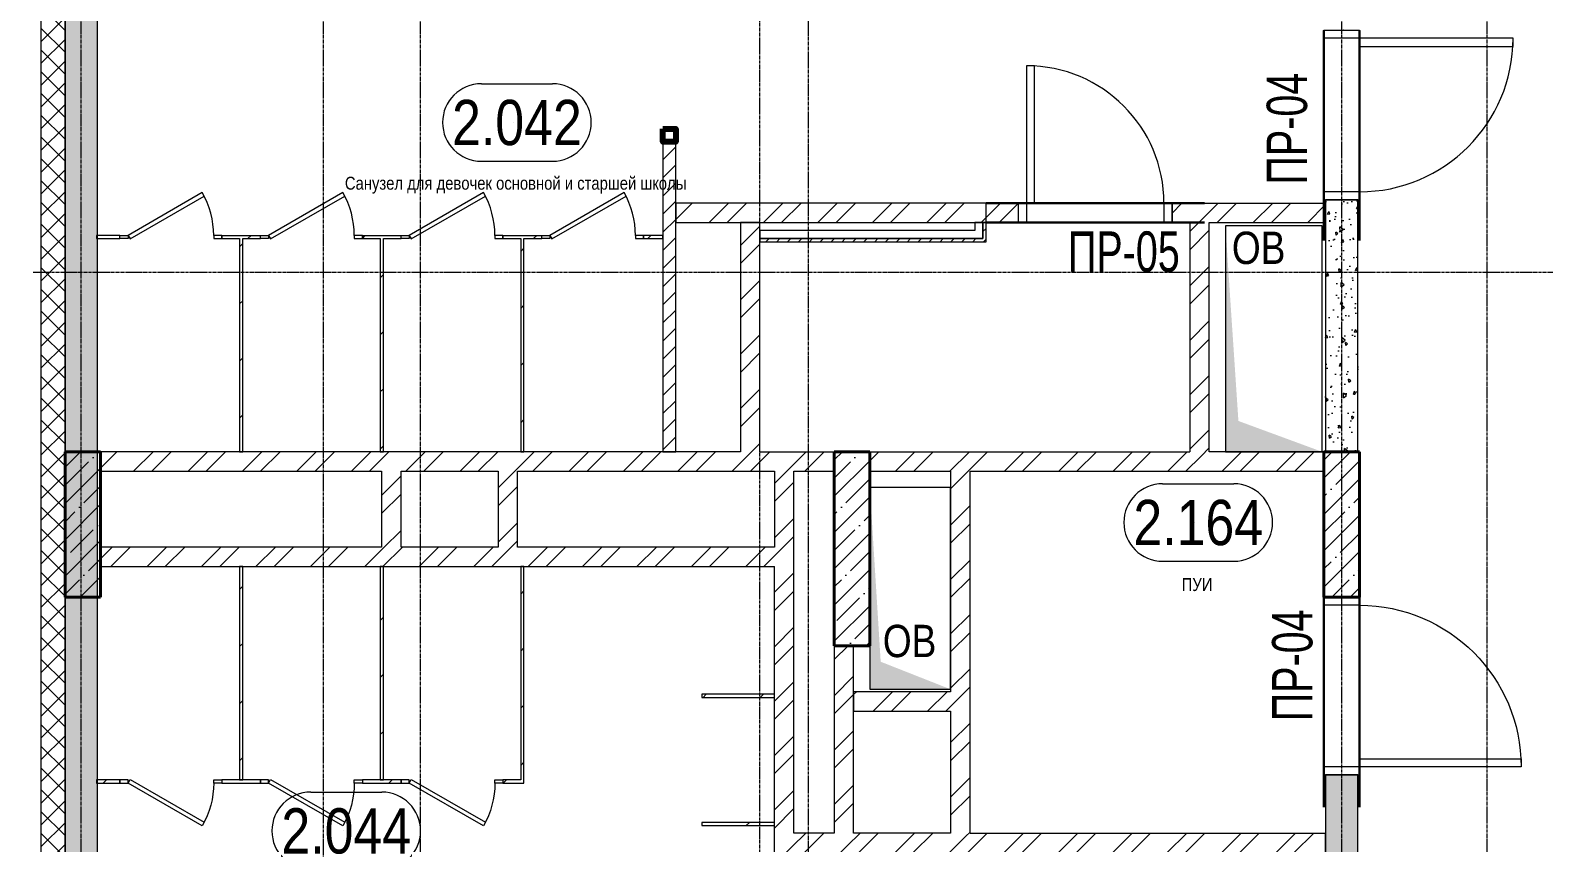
# Model space of a CAD drawing. Header units: millimetres. Extents: x -231292 to 573618, y -153144 to 564035.
# Drawn here: x 103068 to 112433, y 28300 to 33330 of the extents above; entities that cross this region are included whole.
import ezdxf
from ezdxf.enums import TextEntityAlignment as Align

# ---------------------------------------------------------------- set-up
doc = ezdxf.new("R2010")
doc.units = ezdxf.units.MM
doc.linetypes.add('CENTER2', pattern=[28.575, 19.05, -3.175, 3.175, -3.175])
doc.linetypes.add('HIDDEN2', pattern=[4.7625, 3.175, -1.5875])
doc.layers.get('0').update_dxf_attribs({"color": 250})
doc.layers.get('Defpoints').update_dxf_attribs({"color": 250})
for name, color, linetype, lineweight in [('АР_Area', 250, 'Continuous', 5), ('АР_Двери', 250, 'Continuous', 9), ('АР_Колонны', 250, 'Continuous', 35), ('АР_Стены ГКЛ', 250, 'Continuous', 15), ('АР_Стены ЖБ', 250, 'Continuous', 35), ('АР_Стены кирпич', 250, 'Continuous', 20), ('АР_Стены ПЕНОблок', 250, 'Continuous', 20), ('АР_Утеплитель', 250, 'Continuous', 0), ('АР_Штриховка', 250, 'Continuous', 0), ('Двери кабины', 250, 'Continuous', 0), ('КМ_Фахверки', 250, 'Continuous', 80), ('ОВ_Шахты', 250, 'Continuous', 5), ('РД_Оси_100', 250, 'Continuous', 0)]:
    doc.layers.add(name, color=color, linetype=linetype, lineweight=lineweight)
doc.layers.add('РД_Перемычка инж проемов', color=250, linetype='Continuous')
doc.layers.add('РД_Проем', color=250, linetype='Continuous', lineweight=0, plot=False)
doc.layers.add('РД_проем_инж перемыч_подсчет', color=250, linetype='Continuous', lineweight=30, plot=False)
doc.styles.add('Arial0', font='arial.ttf')
doc.styles.add('style1', font='ARIALN.TTF')
doc.styles.add('ккк', font='isocpeur.ttf', dxfattribs={"width": 0.85, "oblique": 15})
pattern_1 = [(45, (8883.4, 13229.69), (-168.3798, 168.3798), []), (45, (8995.66, 13229.69), (-168.3798, 168.3798), [])]
pattern_2 = [(45, (8883.4, 13229.69), (-168.3798, 168.3798), []), (45, (8995.66, 13229.69), (-168.3798, 168.3798), [])]
pattern_3 = [(45, (8883.4, 13229.69), (-112.2532, 112.2532), []), (45, (8995.66, 13229.69), (-112.2532, 112.2532), [198.4375, -39.6875, 0, -39.6875])]
pattern_4 = [(45, (8883.4, 13229.69), (-176.7767, 176.7767), [])]

# ---------------------------------------------------------------- blocks, each defined once
blk = doc.blocks.new('СОШ_2200_АР_ОСИ_М100_28.05.24')
at = {"layer": 'РД_Оси_100', "linetype": 'CENTER2'}
for p, q in [((94500, -6155), (94500, 139938.679)), ((96000, -6155), (96000, 139938.679)), ((102300, -6155), (102300, 139938.679)), ((119910, 18600), (94200, 18600))]:
    blk.add_line(p, q, dxfattribs=at)
for points in [[(96600, -6155), (96600, 139938.679)], [(98700, -6194.98), (98700, 139538.679), (98550, 139938.679)], [(99000, -6195.83), (99000, 139538.679), (99150, 139938.679)], [(103200, -6155), (103200, 139938.679)]]:
    blk.add_lwpolyline(points, dxfattribs=at)
blk = doc.blocks.new('otv')
at = {"linetype": 'Continuous'}
blk.add_lwpolyline([(0, -1), (0, 0), (1, 0), (1, -1)], close=True, dxfattribs=at)
blk.add_solid([(0, -1), (0, 0), (0.1346, -0.1366), (1, 0)], dxfattribs=at)
blk = doc.blocks.new('Ф_блок 80')
at = {"layer": 'КМ_Фахверки'}
blk.add_lwpolyline([(0, 0), (80, 0), (80, -80), (0, -80)], close=True, dxfattribs=at)
at = {"layer": 'КМ_Фахверки', "lineweight": 5}
blk.add_lwpolyline([(6, -6), (74, -6), (74, -74), (6, -74)], close=True, dxfattribs=at)
blk = doc.blocks.new('MOK-МаркаПом_овал_ареал')
for p, q in [((-2.75, 3), (2.75, 3)), ((-2.75, -3), (2.75, -3))]:
    blk.add_line(p, q)
for centre, radius, start, end in [((-2.75, 0), 3, 90, 270), ((2.75, 0), 3, 270, 90), ((-3.75, 0), 3.5, 0, 0.001)]:
    blk.add_arc(centre, radius, start, end)
at = {"color": 0, "style": 'style1'}
blk.add_attdef('АР-ПОМЕЩЕНИЕ:НОМЕР', text='', height=3.5, dxfattribs=at).set_placement((0, 0), align=Align.MIDDLE)
at = {"layer": 'Defpoints', "color": 2, "style": 'style1'}
blk.add_attdef('АР-ПОМЕЩЕНИЕ:НАИМЕНОВАНИЕ', text='', height=1, dxfattribs=at).set_placement((-0.09, -4.81), align=Align.MIDDLE)
blk = doc.blocks.new('MOK-МаркаПеремычки')
at = {"color": 0, "style": 'ккк', "oblique": 15, "width": 0.85}
blk.add_attdef('АР-ПРОЕМ:ПЕРЕМЫЧКА', text='', height=2.5, dxfattribs=at).set_placement((0, 0), align=Align.MIDDLE)

msp = doc.modelspace()

# ---------------------------------------------------------------- hatches: boundary and pattern name
at = {"layer": 'АР_Стены ГКЛ', "linetype": 'Continuous', "lineweight": 0}
h = msp.add_hatch(dxfattribs=at)
h.set_pattern_fill('ANSI31', color=256, scale=15, angle=-360, style=0)
h.set_pattern_definition([(45, (8883.403, 13229.686), (-33.67596, 33.67596), [])])
h.paths.add_polyline_path([(108983.402, 32139.686), (108963.402, 32139.686), (108963.402, 32039.686), (108983.402, 32019.686)], flags=0)
h = msp.add_hatch(dxfattribs=at)
h.set_pattern_fill('ANSI31', color=256, scale=15, style=0)
h.set_pattern_definition([(45, (8883.403, 13229.686), (-33.67596, 33.67596), [])])
h.paths.add_polyline_path([(108983.402, 32019.686), (108963.402, 32039.686), (107583.403, 32039.686), (107583.403, 32019.686)], flags=0)
at = {"layer": 'АР_Штриховка', "linetype": 'Continuous', "lineweight": 0}
h = msp.add_hatch(dxfattribs=at)
h.set_pattern_fill('ANSI37', color=256, scale=30, style=0)
h.set_pattern_definition([(45, (8883.4, 13229.69), (-67.35192, 67.35192), []), (135, (8883.4, 13229.69), (-67.35192, -67.35192), [])])
h.paths.add_polyline_path([(103133.403, 27329.686), (103283.403, 27329.686), (103283.403, 34629.686), (103133.403, 34629.686)], flags=0)
h.paths.add_polyline_path([(103133.403, 37029.686), (103283.403, 37029.686), (103283.403, 38229.686), (103133.403, 38229.686)], flags=0)
h.paths.add_polyline_path([(103133.403, 39429.686), (103283.403, 39429.686), (103283.403, 40329.686), (103133.403, 40329.686)], flags=0)
h.paths.add_polyline_path([(103133.403, 42429.686), (103283.403, 42429.686), (103283.403, 44529.686), (103133.403, 44529.686)], flags=0)
h.paths.add_polyline_path([(103133.403, 45729.686), (103283.403, 45729.686), (103283.403, 46629.686), (103133.403, 46629.686)], flags=0)
h.paths.add_polyline_path([(103133.403, 49929.686), (103283.403, 49929.686), (103283.403, 50829.686), (103133.403, 50829.686)], flags=0)
h.paths.add_polyline_path([(103133.403, 52029.686), (103283.403, 52029.686), (103283.403, 52929.686), (103133.403, 52929.686)], flags=0)
h.paths.add_polyline_path([(103133.403, 54129.686), (103283.403, 54129.686), (103283.403, 55029.686), (103133.403, 55029.686)], flags=0)
h.paths.add_polyline_path([(103133.403, 58329.686), (103283.403, 58329.686), (103283.403, 59229.686), (103133.403, 59229.686)], flags=0)
h.paths.add_polyline_path([(103133.403, 60429.686), (103283.403, 60429.686), (103283.403, 61929.686), (103133.403, 61929.686)], flags=0)
h.paths.add_polyline_path([(103133.403, 63129.686), (103283.403, 63129.686), (103283.403, 64029.686), (103133.403, 64029.686)], flags=0)
h.paths.add_polyline_path([(103133.403, 67329.686), (103283.403, 67329.686), (103283.403, 68529.686), (103133.403, 68529.686)], flags=0)
h.paths.add_polyline_path([(103133.403, 69729.686), (103283.403, 69729.686), (103283.403, 70629.686), (103133.403, 70629.686)], flags=0)
h.paths.add_polyline_path([(103133.403, 71829.686), (103283.403, 71829.686), (103283.403, 72729.686), (103133.403, 72729.686)], flags=0)
h.paths.add_polyline_path([(103133.403, 76029.686), (103283.403, 76029.686), (103283.403, 77329.686), (103133.403, 77329.686)], flags=0)
h = msp.add_hatch(dxfattribs=at)
h.set_pattern_fill('AR-CONC', color=256, style=0)
h.set_pattern_definition([(50, (8883.4, 13229.69), (182.18467, -15.93909), [19.05, -209.55]), (355, (8883.4, 13229.69), (-35.24342, 191.05685), [15.24, -167.64058]), (100.45144, (8898.58, 13228.36), (146.94125, 175.11775), [16.19, -178.09024]), (46.1842, (8883.4, 13280.49), (271.07904, -42.04233), [28.575, -314.325]), (96.63556, (8906, 13276.98), (237.40413, 247.4261), [24.285, -267.1356]), (351.18415, (8883.4, 13280.5), (237.4041, 247.4261), [22.86, -251.4597]), (21, (8908.8, 13267.79), (151.6144, -102.2652), [19.05, -209.55]), (326, (8908.8, 13267.79), (61.80203, 184.18797), [15.24, -167.64]), (71.45144, (8921.44, 13259.26), (213.41642, 81.92277), [16.19, -178.08994]), (37.5, (8883.4, 13229.686), (3.088603, 84.55504), [0, -165.608, 0, -170.18, 0, -168.275]), (7.5, (8883.4, 13229.69), (66.81966, 100.180575), [0, -97.028, 0, -161.798, 0, -64.135]), (327.5, (8826.76, 13229.686), (135.590595, -5.728744), [0, -63.5, 0, -198.12, 0, -262.89]), (317.5, (8801.36, 13229.69), (148.12918, 25.42649), [0, -82.55, 0, -131.572, 0, -186.69])])
h.paths.add_polyline_path([(103283.403, 27329.686), (103483.403, 27329.686), (103483.403, 34629.686), (103283.403, 34629.686)], flags=0)
h.paths.add_polyline_path([(103283.403, 37029.686), (103483.403, 37029.686), (103483.403, 38229.686), (103283.403, 38229.686)], flags=0)
h.paths.add_polyline_path([(103283.403, 39429.686), (103483.403, 39429.686), (103483.403, 40329.686), (103283.403, 40329.686)], flags=0)
h.paths.add_polyline_path([(103283.403, 42429.686), (103483.403, 42429.686), (103483.403, 44529.686), (103283.403, 44529.686)], flags=0)
h.paths.add_polyline_path([(103283.403, 45729.686), (103483.403, 45729.686), (103483.403, 46629.686), (103283.403, 46629.686)], flags=0)
h.paths.add_polyline_path([(103283.403, 49929.686), (103483.403, 49929.686), (103483.403, 50829.686), (103283.403, 50829.686)], flags=0)
h.paths.add_polyline_path([(103283.403, 52029.686), (103483.403, 52029.686), (103483.403, 52929.686), (103283.403, 52929.686)], flags=0)
h.paths.add_polyline_path([(103283.403, 54129.686), (103483.403, 54129.686), (103483.403, 55029.686), (103283.403, 55029.686)], flags=0)
h.paths.add_polyline_path([(103283.403, 58329.686), (103483.403, 58329.686), (103483.403, 59229.686), (103283.403, 59229.686)], flags=0)
h.paths.add_polyline_path([(103283.403, 60429.686), (103483.403, 60429.686), (103483.403, 61929.686), (103283.403, 61929.686)], flags=0)
h.paths.add_polyline_path([(103283.403, 63129.686), (103483.403, 63129.686), (103483.403, 64029.686), (103283.403, 64029.686)], flags=0)
h.paths.add_polyline_path([(103283.403, 67329.686), (103483.403, 67329.686), (103483.403, 68529.686), (103283.403, 68529.686)], flags=0)
h.paths.add_polyline_path([(103283.403, 69729.686), (103483.403, 69729.686), (103483.403, 70629.686), (103283.403, 70629.686)], flags=0)
h.paths.add_polyline_path([(103283.403, 71829.686), (103483.403, 71829.686), (103483.403, 72729.686), (103283.403, 72729.686)], flags=0)
h.paths.add_polyline_path([(103283.403, 76029.686), (103483.403, 76029.686), (103483.403, 77329.686), (103283.403, 77329.686)], flags=0)
h = msp.add_hatch(dxfattribs=at)
h.set_pattern_fill('AR-CONC', color=256, angle=45, style=0)
h.set_pattern_definition([(95, (8883.4, 13229.69), (140.09465, 117.55338), [19.05, -209.55]), (40, (8883.4, 13229.69), (-160.01845, 110.17673), [15.24, -167.6406]), (145.45144, (8895.08, 13239.48), (-19.9238, 227.7301), [16.19, -178.09024]), (91.1842, (8847.48, 13265.6), (221.41024, 161.9534), [28.575, -314.325]), (141.63556, (8865.93, 13279.1), (-7.0866, 342.82676), [24.285, -267.1356]), (36.18415, (8847.48, 13265.6), (-7.0866, 342.8268), [22.86, -251.4597]), (66, (8874.42, 13274.59), (179.51998, 34.89515), [19.05, -209.55]), (11, (8874.42, 13274.59), (-86.53993, 173.9412), [15.24, -167.64]), (116.45145, (8889.38, 13277.5), (92.98005, 208.83634), [16.19, -178.08994]), (82.5, (8883.4, 13229.686), (-57.60547, 61.973414), [0, -165.608, 0, -170.18, 0, -168.275]), (52.5, (8883.4, 13229.69), (-23.58973, 118.087), [0, -97.028, 0, -161.798, 0, -64.135]), (12.5, (8843.35, 13189.634), (99.927863, 91.826196), [0, -63.5, 0, -198.12, 0, -262.89]), (2.5, (8825.39, 13171.67), (86.7639, 122.72239), [0, -82.55, 0, -131.572, 0, -186.69])])
h.paths.add_polyline_path([(111083.403, 30718.686), (111283.403, 30718.686), (111283.399, 32279.686), (111083.399, 32279.685)], flags=0)
h.paths.add_polyline_path([(111083.396, 33329.686), (111283.396, 33329.686), (111283.396, 33330.686), (111083.396, 33330.685)], flags=0)
at = {"layer": 'АР_Штриховка', "linetype": 'Continuous', "lineweight": 0, "ltscale": 0.5}
h = msp.add_hatch(dxfattribs=at)
h.set_pattern_fill('ANSI31', color=256, scale=25, angle=-360, style=0)
h.set_pattern_definition([(45, (8883.4, 13229.69), (-56.1266, 56.1266), [])])
h.paths.add_polyline_path([(107063.403, 32639.686), (106983.403, 32639.686), (106983.403, 30719.686), (107063.403, 30719.686)], flags=0)
at = {"layer": 'АР_Штриховка', "linetype": 'Continuous', "lineweight": 0}
h = msp.add_hatch(dxfattribs=at)
h.set_pattern_fill('ANSI32', color=256, scale=25, style=0)
h.set_pattern_definition(pattern_1)
h.paths.add_polyline_path([(111083.403, 32139.686), (111083.403, 32259.686), (110363.403, 32259.686), (110323.403, 32169.686), (110363.403, 32139.686)], flags=0)
h.paths.add_polyline_path([(110243.403, 32139.686), (110323.403, 32169.686), (110363.403, 32259.686), (110133.402, 32259.686), (110133.402, 32139.686)], flags=0)
h.paths.add_polyline_path([(109183.402, 32139.686), (109183.402, 32259.686), (107063.403, 32259.686), (107063.403, 32139.686)], flags=0)
h = msp.add_hatch(dxfattribs=at)
h.set_pattern_fill('ANSI32', color=256, scale=25, angle=-360, style=0)
h.set_pattern_definition([(45, (8883.4, 13229.69), (-168.3798, 168.3798), []), (45, (8995.66, 13229.69), (-168.3798, 168.3798), [])])
h.paths.add_polyline_path([(107583.403, 32139.686), (107463.403, 32139.686), (107463.403, 30719.686), (107503.403, 30689.686), (107583.403, 30719.686)], flags=0)
h = msp.add_hatch(dxfattribs=at)
h.set_pattern_fill('ANSI32', color=256, scale=25, style=0)
h.set_pattern_definition(pattern_2)
h.paths.add_polyline_path([(110243.403, 30719.686), (110323.403, 30689.686), (110363.403, 30719.686), (110363.403, 32139.686), (110323.403, 32169.686), (110243.403, 32139.686)], flags=0)
h = msp.add_hatch(dxfattribs=at)
h.set_pattern_fill('_U', color=256, scale=250, angle=-315, style=0, pattern_type=0)
h.set_pattern_definition([(45, (8883.4, 13229.69), (-176.7767, 176.7767), [])])
h.paths.add_polyline_path([(106983.403, 32039.686), (106983.403, 32059.686), (106863.403, 32059.686), (106863.403, 32039.686)], flags=0)
h.paths.add_polyline_path([(106233.403, 32039.686), (106233.403, 32059.686), (106103.403, 32059.686), (106110.069, 32044.686), (106123.403, 32039.686)], flags=0)
h.paths.add_polyline_path([(106103.403, 32039.686), (106110.069, 32044.686), (106103.403, 32059.686), (105993.403, 32059.686), (105993.403, 32039.686)], flags=0)
h.paths.add_polyline_path([(105363.403, 32039.686), (105363.403, 32059.686), (105233.403, 32059.686), (105240.069, 32044.686), (105253.403, 32039.686)], flags=0)
h.paths.add_polyline_path([(105233.403, 32039.686), (105240.069, 32044.686), (105233.403, 32059.686), (105123.403, 32059.686), (105123.403, 32039.686)], flags=0)
h.paths.add_polyline_path([(104493.403, 32039.686), (104493.403, 32059.686), (104363.403, 32059.686), (104370.069, 32044.686), (104383.403, 32039.686)], flags=0)
h.paths.add_polyline_path([(104363.403, 32039.686), (104370.069, 32044.686), (104363.403, 32059.686), (104253.403, 32059.686), (104253.403, 32039.686)], flags=0)
h.paths.add_polyline_path([(103623.403, 32039.686), (103623.403, 32059.686), (103477.427, 32059.686), (103477.427, 32039.686)], flags=0)
h = msp.add_hatch(dxfattribs=at)
h.set_pattern_fill('_U', color=256, scale=250, angle=-315, style=0, pattern_type=0)
h.set_pattern_definition(pattern_4)
h.paths.add_polyline_path([(104383.403, 32039.686), (104370.069, 32044.686), (104363.403, 32039.686), (104363.403, 30719.686), (104383.403, 30719.686)], flags=0)
h = msp.add_hatch(dxfattribs=at)
h.set_pattern_fill('_U', color=256, scale=250, angle=-315, style=0, pattern_type=0)
h.set_pattern_definition(pattern_4)
h.paths.add_polyline_path([(105253.403, 32039.686), (105240.069, 32044.686), (105233.403, 32039.686), (105233.403, 30719.686), (105253.403, 30719.686)], flags=0)
h = msp.add_hatch(dxfattribs=at)
h.set_pattern_fill('_U', color=256, scale=250, angle=-315, style=0, pattern_type=0)
h.set_pattern_definition(pattern_4)
h.paths.add_polyline_path([(106123.403, 32039.686), (106110.069, 32044.686), (106103.403, 32039.686), (106103.403, 30719.686), (106123.403, 30719.686)], flags=0)
at = {"layer": 'АР_Штриховка', "linetype": 'Continuous', "lineweight": 5}
h = msp.add_hatch(dxfattribs=at)
h.set_pattern_fill('ANSI35', color=256, scale=25, style=0)
h.set_pattern_definition(pattern_3)
h.paths.add_polyline_path([(103283.403, 29819.686), (103503.403, 29819.686), (103503.403, 30719.686), (103283.403, 30719.686)], flags=0)
at = {"layer": 'АР_Штриховка', "linetype": 'Continuous', "lineweight": 0}
h = msp.add_hatch(dxfattribs=at)
h.set_pattern_fill('ANSI32', color=256, scale=25, style=0)
h.set_pattern_definition([(45, (8883.4, 13229.69), (-168.3798, 168.3798), []), (45, (8995.66, 13229.69), (-168.3798, 168.3798), [])])
h.paths.add_polyline_path([(107583.403, 30719.686), (107503.403, 30689.686), (107463.403, 30599.686), (107673.404, 30599.686), (107753.404, 30629.686), (107793.404, 30719.686)], flags=0)
h.paths.add_polyline_path([(107793.404, 30719.686), (107753.404, 30629.686), (107793.404, 30599.686), (108043.403, 30599.686), (108043.403, 30719.686)], flags=0)
h.paths.add_polyline_path([(106083.049, 30719.686), (106043.049, 30629.686), (106083.049, 30599.686), (107463.403, 30599.686), (107503.403, 30689.686), (107463.403, 30719.686)], flags=0)
h.paths.add_polyline_path([(103503.403, 30719.686), (103503.403, 30599.686), (105242.767, 30599.686), (105322.767, 30629.686), (105362.767, 30719.686)], flags=0)
h.paths.add_polyline_path([(105362.767, 30719.686), (105322.767, 30629.686), (105362.767, 30599.686), (105963.049, 30599.686), (106043.049, 30629.686), (106083.049, 30719.686)], flags=0)
at = {"layer": 'АР_Штриховка', "linetype": 'Continuous', "lineweight": 5}
h = msp.add_hatch(dxfattribs=at)
h.set_pattern_fill('ANSI35', color=256, scale=25, style=0)
h.set_pattern_definition(pattern_3)
h.paths.add_polyline_path([(108043.403, 29519.686), (108263.403, 29519.686), (108263.403, 30719.686), (108043.403, 30719.686)], flags=0)
at = {"layer": 'АР_Штриховка', "linetype": 'Continuous', "lineweight": 0}
h = msp.add_hatch(dxfattribs=at)
h.set_pattern_fill('ANSI32', color=256, scale=25, style=0)
h.set_pattern_definition([(45, (8883.4, 13229.69), (-168.3798, 168.3798), []), (45, (8995.66, 13229.69), (-168.3798, 168.3798), [])])
h.paths.add_polyline_path([(108263.403, 30719.686), (108263.403, 30599.686), (108763.403, 30599.686), (108843.403, 30629.686), (108883.403, 30719.686)], flags=0)
h.paths.add_polyline_path([(108883.403, 30719.686), (108843.403, 30629.686), (108883.403, 30599.686), (110363.403, 30599.686), (110323.403, 30689.686), (110243.403, 30719.686)], flags=0)
h.paths.add_polyline_path([(110363.403, 30719.686), (110323.403, 30689.686), (110363.403, 30599.686), (111073.403, 30599.686), (111073.403, 30719.686)], flags=0)
at = {"layer": 'АР_Штриховка', "linetype": 'Continuous', "lineweight": 5}
h = msp.add_hatch(dxfattribs=at)
h.set_pattern_fill('ANSI35', color=256, scale=25, style=0)
h.set_pattern_definition(pattern_3)
h.paths.add_polyline_path([(111073.403, 29819.686), (111293.403, 29819.686), (111293.403, 30719.686), (111073.403, 30719.686)], flags=0)
at = {"layer": 'АР_Штриховка', "linetype": 'Continuous', "lineweight": 0}
h = msp.add_hatch(dxfattribs=at)
h.set_pattern_fill('ANSI32', color=256, scale=25, style=0)
h.set_pattern_definition([(45, (8883.4, 13229.69), (-168.3798, 168.3798), []), (45, (8995.66, 13229.69), (-168.3798, 168.3798), [])])
h.paths.add_polyline_path([(105242.765, 30129.686), (105322.765, 30099.686), (105362.765, 30129.686), (105362.767, 30599.686), (105322.767, 30629.686), (105242.767, 30599.686)], flags=0)
h = msp.add_hatch(dxfattribs=at)
h.set_pattern_fill('ANSI32', color=256, scale=25, style=0)
h.set_pattern_definition([(45, (8883.4, 13229.69), (-168.3798, 168.3798), []), (45, (8995.66, 13229.69), (-168.3798, 168.3798), [])])
h.paths.add_polyline_path([(105963.048, 30129.686), (106043.048, 30099.686), (106083.048, 30129.686), (106083.049, 30599.686), (106043.049, 30629.686), (105963.049, 30599.686)], flags=0)
h = msp.add_hatch(dxfattribs=at)
h.set_pattern_fill('ANSI32', color=256, scale=25, style=0)
h.set_pattern_definition(pattern_1)
h.paths.add_polyline_path([(107673.402, 25039.686), (107793.402, 25039.686), (107793.403, 28239.869), (107763.403, 28319.869), (107673.403, 28359.869)], flags=0)
h.paths.add_polyline_path([(107673.403, 28359.869), (107763.403, 28319.869), (107793.403, 28359.869), (107793.403, 30009.686), (107733.403, 30069.686), (107673.403, 30009.686)], flags=0)
h.paths.add_polyline_path([(107673.403, 30129.686), (107733.403, 30069.686), (107793.403, 30129.686), (107793.404, 30599.686), (107753.404, 30629.686), (107673.404, 30599.686)], flags=0)
h = msp.add_hatch(dxfattribs=at)
h.set_pattern_fill('ANSI32', color=256, scale=25, style=0)
h.set_pattern_definition(pattern_2)
h.paths.add_polyline_path([(108763.403, 28359.869), (108843.403, 28329.869), (108883.403, 28359.869), (108883.403, 29234.454), (108793.403, 29194.454), (108763.403, 29114.454)], flags=0)
h.paths.add_polyline_path([(108763.403, 29234.454), (108793.403, 29194.454), (108883.403, 29234.454), (108883.403, 30599.686), (108843.403, 30629.686), (108763.403, 30599.686)], flags=0)
h = msp.add_hatch(dxfattribs=at)
h.set_pattern_fill('ANSI32', color=256, scale=25, style=0)
h.set_pattern_definition(pattern_1)
h.paths.add_polyline_path([(107793.404, 30009.686), (107793.403, 30129.686), (107733.403, 30069.686)], flags=0)
h.paths.add_polyline_path([(107673.403, 30009.686), (107733.403, 30069.686), (107673.403, 30129.686), (106083.048, 30129.686), (106043.048, 30099.686), (106083.048, 30009.686)], flags=0)
h.paths.add_polyline_path([(106083.048, 30009.686), (106043.048, 30099.686), (105963.048, 30129.686), (105362.765, 30129.686), (105322.765, 30099.686), (105362.765, 30009.686)], flags=0)
h.paths.add_polyline_path([(105362.765, 30009.686), (105322.765, 30099.686), (105242.765, 30129.686), (103503.403, 30129.686), (103503.403, 30009.686)], flags=0)
h = msp.add_hatch(dxfattribs=at)
h.set_pattern_fill('_U', color=256, scale=250, angle=-315, style=0, pattern_type=0)
h.set_pattern_definition(pattern_4)
h.paths.add_polyline_path([(104383.403, 30009.686), (104363.403, 30009.686), (104363.403, 28689.686), (104383.403, 28689.686)], flags=0)
h = msp.add_hatch(dxfattribs=at)
h.set_pattern_fill('_U', color=256, scale=250, angle=-315, style=0, pattern_type=0)
h.set_pattern_definition(pattern_4)
h.paths.add_polyline_path([(105253.403, 30009.686), (105233.403, 30009.686), (105233.403, 28689.686), (105253.403, 28689.686)], flags=0)
h = msp.add_hatch(dxfattribs=at)
h.set_pattern_fill('_U', color=256, scale=250, angle=-315, style=0, pattern_type=0)
h.set_pattern_definition(pattern_4)
h.paths.add_polyline_path([(106123.403, 30009.686), (106103.403, 30009.686), (106103.403, 28689.686), (106123.403, 28669.686)], flags=0)
h = msp.add_hatch(dxfattribs=at)
h.set_pattern_fill('AR-CONC', color=256, angle=45, style=0)
h.set_pattern_definition([(95, (8883.4, 13229.69), (140.09465, 117.55338), [19.05, -209.55]), (40, (8883.4, 13229.69), (-160.01845, 110.17673), [15.24, -167.6406]), (145.45144, (8895.08, 13239.48), (-19.9238, 227.7301), [16.19, -178.09024]), (91.1842, (8847.48, 13265.6), (221.41024, 161.9534), [28.575, -314.325]), (141.63556, (8865.93, 13279.1), (-7.0866, 342.82676), [24.285, -267.1356]), (36.18415, (8847.48, 13265.6), (-7.0866, 342.8268), [22.86, -251.4597]), (66, (8874.42, 13274.59), (179.51998, 34.89515), [19.05, -209.55]), (11, (8874.42, 13274.59), (-86.53993, 173.9412), [15.24, -167.64]), (116.45145, (8889.38, 13277.5), (92.98005, 208.83634), [16.19, -178.08994]), (82.5, (8883.4, 13229.686), (-57.60547, 61.973414), [0, -165.608, 0, -170.18, 0, -168.275]), (52.5, (8883.4, 13229.69), (-23.58973, 118.087), [0, -97.028, 0, -161.798, 0, -64.135]), (12.5, (8843.35, 13189.634), (99.927863, 91.826196), [0, -63.5, 0, -198.12, 0, -262.89]), (2.5, (8825.39, 13171.67), (86.7639, 122.72239), [0, -82.55, 0, -131.572, 0, -186.69])])
h.paths.add_polyline_path([(111083.403, 25039.686), (111283.403, 25039.686), (111283.403, 28719.686), (111083.403, 28719.686)], flags=0)
h.paths.add_polyline_path([(111083.403, 29819.686), (111283.403, 29819.686), (111283.403, 29820.686), (111083.403, 29820.686)], flags=0)
h = msp.add_hatch(dxfattribs=at)
h.set_pattern_fill('ANSI32', color=256, scale=25, style=0)
h.set_pattern_definition(pattern_2)
h.paths.add_polyline_path([(108043.401, 25039.686), (108163.401, 25039.686), (108163.402, 28239.869), (108103.402, 28299.869), (108043.402, 28239.869)], flags=0)
h.paths.add_polyline_path([(108043.402, 28359.869), (108103.402, 28299.869), (108163.402, 28359.869), (108163.402, 29519.686), (108043.402, 29519.686)], flags=0)
h = msp.add_hatch(dxfattribs=at)
h.set_pattern_fill('_U', color=256, scale=250, angle=45, style=0, pattern_type=0)
h.set_pattern_definition(pattern_4)
h.paths.add_polyline_path([(107223.403, 29219.662), (107223.403, 29199.662), (107673.403, 29199.662), (107673.403, 29219.662)], flags=0)
h = msp.add_hatch(dxfattribs=at)
h.set_pattern_fill('ANSI32', color=256, scale=25, style=0)
h.set_pattern_definition([(45, (8883.4, 13229.69), (-168.3798, 168.3798), []), (45, (8995.66, 13229.69), (-168.3798, 168.3798), [])])
h.paths.add_polyline_path([(108763.403, 29114.454), (108793.403, 29194.454), (108763.403, 29234.454), (108163.402, 29234.454), (108163.402, 29114.454)], flags=0)
h = msp.add_hatch(dxfattribs=at)
h.set_pattern_fill('_U', color=256, scale=250, angle=-315, style=0, pattern_type=0)
h.set_pattern_definition([(45, (8883.4, 13229.69), (-176.7767, 176.7767), [])])
h.paths.add_polyline_path([(103477.427, 28689.686), (103477.427, 28669.686), (103623.403, 28669.686), (103623.403, 28689.686)], flags=0)
h.paths.add_polyline_path([(104253.403, 28689.686), (104253.403, 28669.686), (104493.403, 28669.686), (104493.403, 28689.686)], flags=0)
h.paths.add_polyline_path([(105123.403, 28689.686), (105123.403, 28669.686), (105363.403, 28669.686), (105363.403, 28689.686)], flags=0)
h.paths.add_polyline_path([(105993.403, 28689.686), (105993.403, 28669.686), (106123.403, 28669.686), (106103.403, 28689.686)], flags=0)
h = msp.add_hatch(dxfattribs=at)
h.set_pattern_fill('_U', color=256, scale=250, angle=45, style=0, pattern_type=0)
h.set_pattern_definition([(45, (8883.4, 13229.69), (-176.7767, 176.7767), [])])
h.paths.add_polyline_path([(107673.403, 28405.612), (107673.403, 28425.612), (107223.403, 28425.613), (107223.403, 28405.613)], flags=0)
h = msp.add_hatch(dxfattribs=at)
h.set_pattern_fill('ANSI32', color=256, scale=25, style=0)
h.set_pattern_definition(pattern_1)
h.paths.add_polyline_path([(108883.403, 28239.869), (108843.403, 28329.869), (108763.403, 28359.869), (108163.402, 28359.869), (108103.402, 28299.869), (108163.402, 28239.869)], flags=0)
h.paths.add_polyline_path([(111083.403, 28239.869), (111083.403, 28359.869), (109673.403, 28359.869), (109633.403, 28269.869), (109673.403, 28239.869)], flags=0)
h.paths.add_polyline_path([(109553.403, 28239.869), (109633.403, 28269.869), (109673.403, 28359.869), (108883.403, 28359.869), (108843.403, 28329.869), (108883.403, 28239.869)], flags=0)
h.paths.add_polyline_path([(108043.402, 28239.869), (108103.402, 28299.869), (108043.402, 28359.869), (107793.403, 28359.869), (107763.403, 28319.869), (107793.403, 28239.869)], flags=0)

# ---------------------------------------------------------------- linework, layer by layer
at = {"layer": 'АР_Двери', "linetype": 'Continuous', "lineweight": 9}
for points in [[(111073.396, 33279.686), (111073.396, 33329.686), (111293.396, 33329.686), (111293.396, 33279.686)], [(111293.396, 33279.686), (111293.396, 33229.686), (112243.396, 33229.689), (112243.396, 33279.689)], [(109233.402, 32259.686), (109283.402, 32259.686), (109283.402, 33109.686), (109233.402, 33109.686)], [(111073.399, 32329.686), (111073.399, 32279.686), (111293.399, 32279.686), (111293.399, 32329.686)], [(109233.402, 32139.686), (109183.402, 32139.686), (109183.402, 32259.686), (109233.402, 32259.686)], [(110083.402, 32139.686), (110133.402, 32139.686), (110133.402, 32259.686), (110083.402, 32259.686)], [(111073.403, 29769.686), (111073.403, 29819.686), (111293.403, 29819.686), (111293.403, 29769.686)], [(111073.403, 28769.686), (111073.403, 28719.686), (111293.403, 28719.686), (111293.403, 28769.686)], [(111293.403, 28769.686), (111293.403, 28819.686), (112293.403, 28819.686), (112293.403, 28769.686)]]:
    msp.add_lwpolyline(points, close=True, dxfattribs=at)
for centre, radius, start, end in [((111293.396, 33279.686), 950, 270.0001521, 0.0001521), ((109233.402, 32259.686), 850, 0, 90)]:
    msp.add_arc(centre, radius, start, end, dxfattribs=at)
at = {"layer": 'АР_Двери', "linetype": 'Continuous', "lineweight": 9, "extrusion": (0, 0, -1)}
msp.add_arc((-111293.403, 28769.686), 1000, 90, 180, dxfattribs=at)
at = {"layer": 'АР_Колонны', "linetype": 'HIDDEN2', "lineweight": 25}
for p, q in [((103283.403, 30719.686), (103503.403, 30719.686)), ((103283.403, 29819.686), (103283.403, 30719.686)), ((103503.403, 30719.686), (103503.403, 29819.686)), ((108043.403, 30719.686), (108263.403, 30719.686)), ((108043.403, 29519.686), (108043.403, 30719.686)), ((108263.403, 30719.686), (108263.403, 29519.686)), ((111073.403, 30719.686), (111293.403, 30719.686)), ((111073.403, 29819.686), (111073.403, 30719.686)), ((111293.403, 30719.686), (111293.403, 29819.686)), ((103503.403, 29819.686), (103283.403, 29819.686)), ((111293.403, 29819.686), (111073.403, 29819.686)), ((108263.403, 29519.686), (108043.403, 29519.686))]:
    msp.add_line(p, q, dxfattribs=at)
at = {"layer": 'АР_Колонны', "linetype": 'Continuous', "lineweight": 35}
for p, q in [((103283.403, 30719.686), (103503.403, 30719.686)), ((103283.403, 29819.686), (103283.403, 30719.686)), ((103503.403, 29819.686), (103503.403, 30719.686)), ((108043.403, 30719.686), (108263.403, 30719.686)), ((108043.403, 29519.686), (108043.403, 30719.686)), ((108263.403, 29519.686), (108263.403, 30719.686)), ((111073.403, 30719.686), (111293.403, 30719.686)), ((111073.403, 29819.686), (111073.403, 30719.686)), ((111293.403, 29819.686), (111293.403, 30719.686)), ((103283.403, 29819.686), (103503.403, 29819.686)), ((111073.403, 29819.686), (111293.403, 29819.686)), ((108043.403, 29519.686), (108263.403, 29519.686))]:
    msp.add_line(p, q, dxfattribs=at)
at = {"layer": 'АР_Стены ГКЛ', "linetype": 'Continuous', "lineweight": 5}
for p, q in [((108963.402, 32139.686), (108913.402, 32139.686)), ((108913.402, 32139.686), (108913.402, 32089.686)), ((108963.402, 32039.686), (108963.402, 32139.686)), ((108983.402, 32139.686), (108963.402, 32139.686)), ((108963.402, 32139.686), (108963.402, 32039.686)), ((108983.402, 32019.686), (108983.402, 32139.686)), ((108913.402, 32089.686), (107583.403, 32089.686)), ((107583.403, 32089.686), (107583.403, 32039.686)), ((107583.403, 32039.686), (108963.402, 32039.686)), ((108963.402, 32039.686), (107583.403, 32039.686)), ((107583.403, 32039.686), (107583.403, 32019.686)), ((107583.403, 32019.686), (108983.402, 32019.686))]:
    msp.add_line(p, q, dxfattribs=at)
at = {"layer": 'АР_Стены ГКЛ', "linetype": 'Continuous', "lineweight": 15}
for p, q in [((103623.403, 32059.686), (103477.427, 32059.686)), ((103477.427, 32059.686), (103477.427, 32039.686)), ((103477.427, 32039.686), (103623.403, 32039.686)), ((103623.403, 32039.686), (103623.403, 32059.686)), ((104253.403, 32059.686), (104493.403, 32059.686)), ((104253.403, 32059.686), (104253.403, 32039.686)), ((104253.403, 32039.686), (104363.403, 32039.686)), ((104363.403, 32039.686), (104363.403, 30719.686)), ((104383.403, 30719.686), (104383.403, 32039.686)), ((104383.403, 32039.686), (104493.403, 32039.686)), ((104493.403, 32039.686), (104493.403, 32059.686)), ((105123.403, 32059.686), (105363.403, 32059.686)), ((105123.403, 32059.686), (105123.403, 32039.686)), ((105123.403, 32039.686), (105233.403, 32039.686)), ((105233.403, 32039.686), (105233.403, 30719.686)), ((105253.403, 30719.686), (105253.403, 32039.686)), ((105253.403, 32039.686), (105363.403, 32039.686)), ((105363.403, 32039.686), (105363.403, 32059.686)), ((105993.403, 32059.686), (106233.403, 32059.686)), ((105993.403, 32059.686), (105993.403, 32039.686)), ((105993.403, 32039.686), (106103.403, 32039.686)), ((106103.403, 32039.686), (106103.403, 30719.686)), ((106123.403, 30719.686), (106123.403, 32039.686)), ((106123.403, 32039.686), (106233.403, 32039.686)), ((106233.403, 32039.686), (106233.403, 32059.686)), ((106983.403, 32059.686), (106863.403, 32059.686)), ((106863.403, 32059.686), (106863.403, 32039.686)), ((106863.403, 32039.686), (106983.403, 32039.686)), ((106983.403, 32039.686), (106983.403, 32059.686)), ((104363.403, 30719.686), (104383.403, 30719.686)), ((105233.403, 30719.686), (105253.403, 30719.686)), ((106103.403, 30719.686), (106123.403, 30719.686)), ((104383.403, 30009.686), (104363.403, 30009.686)), ((104363.403, 30009.686), (104363.403, 28689.686)), ((104383.403, 28689.686), (104383.403, 30009.686)), ((105253.403, 30009.686), (105233.403, 30009.686)), ((105233.403, 30009.686), (105233.403, 28689.686)), ((105253.403, 28689.686), (105253.403, 30009.686)), ((106123.403, 30009.686), (106103.403, 30009.686)), ((106103.403, 30009.686), (106103.403, 28689.686)), ((106123.403, 28669.686), (106123.403, 30009.686)), ((107223.403, 29219.662), (107223.403, 29199.662)), ((107673.403, 29219.662), (107223.403, 29219.662)), ((107673.403, 29199.662), (107673.403, 29219.662)), ((107223.403, 29199.662), (107673.403, 29199.662)), ((103477.427, 28689.686), (103477.427, 28669.686)), ((103623.403, 28689.686), (103477.427, 28689.686)), ((103477.427, 28669.686), (103623.403, 28669.686)), ((103623.403, 28669.686), (103623.403, 28689.686)), ((104253.403, 28689.686), (104253.403, 28669.686)), ((104493.403, 28689.686), (104253.403, 28689.686)), ((104253.403, 28669.686), (104493.403, 28669.686)), ((104363.403, 28689.686), (104383.403, 28689.686)), ((104493.403, 28669.686), (104493.403, 28689.686)), ((105123.403, 28689.686), (105123.403, 28669.686)), ((105363.403, 28689.686), (105123.403, 28689.686)), ((105123.403, 28669.686), (105363.403, 28669.686)), ((105233.403, 28689.686), (105253.403, 28689.686)), ((105363.403, 28669.686), (105363.403, 28689.686)), ((105993.403, 28689.686), (105993.403, 28669.686)), ((106103.403, 28689.686), (105993.403, 28689.686)), ((105993.403, 28669.686), (106123.403, 28669.686)), ((107673.403, 28425.612), (107223.403, 28425.613)), ((107223.403, 28425.613), (107223.403, 28405.613)), ((107223.403, 28405.613), (107673.403, 28405.612)), ((107673.403, 28405.612), (107673.403, 28425.612))]:
    msp.add_line(p, q, dxfattribs=at)
at = {"layer": 'АР_Стены ЖБ', "linetype": 'Continuous', "lineweight": 40}
for p, q in [((103503.403, 30719.686), (103283.403, 30719.686)), ((103283.403, 30719.686), (103283.403, 29819.686)), ((103503.403, 29819.686), (103503.403, 30719.686)), ((108263.403, 30719.686), (108043.403, 30719.686)), ((108043.403, 30719.686), (108043.403, 29519.686)), ((108263.403, 29519.686), (108263.403, 30719.686)), ((111293.403, 30719.686), (111073.403, 30719.686)), ((111073.403, 30719.686), (111073.403, 29819.686)), ((111293.403, 29819.686), (111293.403, 30719.686)), ((103283.403, 29819.686), (103503.403, 29819.686)), ((111073.403, 29819.686), (111293.403, 29819.686)), ((108043.403, 29519.686), (108263.403, 29519.686))]:
    msp.add_line(p, q, dxfattribs=at)
at = {"layer": 'АР_Стены кирпич', "linetype": 'Continuous', "lineweight": 20}
for p, q in [((109183.402, 32259.686), (107063.403, 32259.686)), ((107063.403, 32259.686), (107063.403, 32139.686)), ((109183.402, 32139.686), (109183.402, 32259.686)), ((110133.402, 32259.686), (111083.403, 32259.686)), ((110133.402, 32259.686), (110133.402, 32139.686)), ((111083.403, 32139.686), (111083.403, 32259.686)), ((107063.403, 32139.686), (109183.402, 32139.686)), ((107583.403, 32139.686), (107463.403, 32139.686)), ((107463.403, 32139.686), (107463.403, 30719.686)), ((107583.403, 30719.686), (107583.403, 32139.686)), ((110133.402, 32139.686), (110243.403, 32139.686)), ((110243.403, 32139.686), (110243.403, 30719.686)), ((110363.403, 30719.686), (110363.403, 32139.686)), ((110363.403, 32139.686), (111083.403, 32139.686)), ((103503.403, 30719.686), (103503.403, 30599.686)), ((105362.767, 30719.686), (103503.403, 30719.686)), ((106083.049, 30719.686), (105362.767, 30719.686)), ((107463.403, 30719.686), (106083.049, 30719.686)), ((107583.403, 30719.686), (108043.403, 30719.686)), ((108043.403, 30599.686), (108043.403, 30719.686)), ((108263.403, 30719.686), (110243.403, 30719.686)), ((108263.403, 30719.686), (108263.403, 30599.686)), ((111073.403, 30719.686), (110363.403, 30719.686)), ((111073.403, 30599.686), (111073.403, 30719.686)), ((103503.403, 30599.686), (105242.767, 30599.686)), ((105242.767, 30599.686), (105242.765, 30129.686)), ((105362.765, 30129.686), (105362.767, 30599.686)), ((105362.767, 30599.686), (105963.049, 30599.686)), ((105963.049, 30599.686), (105963.048, 30129.686)), ((106083.048, 30129.686), (106083.049, 30599.686)), ((106083.049, 30599.686), (107673.404, 30599.686)), ((107673.404, 30599.686), (107673.403, 30129.686)), ((107793.403, 30129.686), (107793.404, 30599.686)), ((107793.404, 30599.686), (108043.403, 30599.686)), ((108263.403, 30599.686), (108763.403, 30599.686)), ((108763.403, 30599.686), (108763.403, 29234.454)), ((108883.403, 28359.869), (108883.403, 30599.686)), ((108883.403, 30599.686), (111073.403, 30599.686)), ((105242.765, 30129.686), (103503.403, 30129.686)), ((103503.403, 30129.686), (103503.403, 30009.686)), ((105963.048, 30129.686), (105362.765, 30129.686)), ((107673.403, 30129.686), (106083.048, 30129.686)), ((107793.404, 30129.686), (107793.403, 30129.686)), ((107793.404, 30009.686), (107793.404, 30129.686)), ((103503.403, 30009.686), (107673.403, 30009.686)), ((107673.402, 25039.686), (107673.403, 30009.686)), ((107793.403, 30009.686), (107793.404, 30009.686)), ((107793.403, 28359.869), (107793.403, 30009.686)), ((108163.402, 29519.686), (108043.402, 29519.686)), ((108043.402, 29519.686), (108043.402, 28359.869)), ((108163.402, 28359.869), (108163.402, 29519.686)), ((108763.403, 29234.454), (108163.402, 29234.454)), ((108163.402, 29234.454), (108163.402, 29114.454)), ((108163.402, 29114.454), (108763.403, 29114.454)), ((108763.403, 29114.454), (108763.403, 28359.869)), ((108043.402, 28359.869), (107793.403, 28359.869)), ((108043.402, 28359.869), (108043.402, 28359.869)), ((108763.403, 28359.869), (108163.402, 28359.869)), ((108883.403, 28359.869), (111083.403, 28359.869)), ((111083.403, 28239.869), (111083.403, 28359.869))]:
    msp.add_line(p, q, dxfattribs=at)
at = {"layer": 'АР_Стены кирпич', "linetype": 'Continuous', "lineweight": 0}
msp.add_line((108983.402, 32139.686), (108983.402, 32259.686), dxfattribs=at)
at = {"layer": 'АР_Стены ПЕНОблок', "linetype": 'Continuous', "lineweight": 20}
for p, q in [((103283.403, 34629.686), (103283.403, 27329.686)), ((103483.403, 27329.686), (103483.403, 34629.686)), ((107063.403, 32639.686), (106983.403, 32639.686)), ((106983.403, 32639.686), (106983.403, 30719.686)), ((107063.403, 30719.686), (107063.403, 32639.686)), ((111283.399, 32279.686), (111083.399, 32279.685)), ((111083.399, 32279.685), (111083.403, 30718.686)), ((111283.403, 30718.686), (111283.399, 32279.686)), ((106983.403, 30719.686), (107063.403, 30719.686)), ((111083.403, 30718.686), (111283.403, 30718.686)), ((111283.403, 29820.686), (111083.403, 29820.686)), ((111083.403, 29820.686), (111083.403, 29819.686)), ((111083.403, 29819.686), (111283.403, 29819.686)), ((111283.403, 29819.686), (111283.403, 29820.686)), ((111283.403, 28719.686), (111083.403, 28719.686)), ((111083.403, 28719.686), (111083.403, 25039.686)), ((111283.403, 25039.686), (111283.403, 28719.686))]:
    msp.add_line(p, q, dxfattribs=at)
at = {"layer": 'АР_Утеплитель', "linetype": 'Continuous', "lineweight": 0}
for p, q in [((103133.403, 34629.686), (103133.403, 27329.686)), ((103283.403, 27329.686), (103283.403, 34629.686))]:
    msp.add_line(p, q, dxfattribs=at)
at = {"layer": 'Двери кабины', "linetype": 'Continuous', "lineweight": 0}
for points in [[(103673.403, 32059.686), (103685.903, 32038.035), (104144.896, 32303.035), (104132.396, 32324.686)], [(104543.403, 32059.686), (104555.903, 32038.035), (105014.896, 32303.035), (105002.396, 32324.686)], [(105413.403, 32059.686), (105425.903, 32038.035), (105884.896, 32303.035), (105872.396, 32324.686)], [(106283.403, 32059.686), (106295.903, 32038.035), (106754.896, 32303.036), (106742.396, 32324.686)], [(103673.403, 32039.686), (103623.403, 32039.686), (103623.403, 32059.686), (103673.403, 32059.686)], [(104203.403, 32039.686), (104253.403, 32039.686), (104253.403, 32059.686), (104203.403, 32059.686)], [(104543.403, 32039.686), (104493.403, 32039.686), (104493.403, 32059.686), (104543.403, 32059.686)], [(105073.403, 32039.686), (105123.403, 32039.686), (105123.403, 32059.686), (105073.403, 32059.686)], [(105413.403, 32039.686), (105363.403, 32039.686), (105363.403, 32059.686), (105413.403, 32059.686)], [(105943.403, 32039.686), (105993.403, 32039.686), (105993.403, 32059.686), (105943.403, 32059.686)], [(106283.403, 32039.686), (106233.403, 32039.686), (106233.403, 32059.686), (106283.403, 32059.686)], [(106813.403, 32039.686), (106863.403, 32039.686), (106863.403, 32059.686), (106813.403, 32059.686)], [(103673.403, 28689.686), (103623.403, 28689.686), (103623.403, 28669.686), (103673.403, 28669.686)], [(103673.403, 28669.686), (103685.903, 28691.337), (104144.896, 28426.337), (104132.396, 28404.686)], [(104203.403, 28689.686), (104253.403, 28689.686), (104253.403, 28669.686), (104203.403, 28669.686)], [(104543.403, 28689.686), (104493.403, 28689.686), (104493.403, 28669.686), (104543.403, 28669.686)], [(104543.403, 28669.686), (104555.903, 28691.337), (105014.896, 28426.337), (105002.396, 28404.686)], [(105073.403, 28689.686), (105123.403, 28689.686), (105123.403, 28669.686), (105073.403, 28669.686)], [(105413.403, 28689.686), (105363.403, 28689.686), (105363.403, 28669.686), (105413.403, 28669.686)], [(105413.403, 28669.686), (105425.903, 28691.337), (105884.896, 28426.337), (105872.396, 28404.686)], [(105943.403, 28689.686), (105993.403, 28689.686), (105993.403, 28669.686), (105943.403, 28669.686)]]:
    msp.add_lwpolyline(points, close=True, dxfattribs=at)
for centre in [(103673.403, 32059.686), (104543.403, 32059.686), (105413.403, 32059.686), (106283.403, 32059.686)]:
    msp.add_arc(centre, 530, 0.0000013, 30.0000013, dxfattribs=at)
at = {"layer": 'Двери кабины', "linetype": 'Continuous', "lineweight": 0, "extrusion": (0, 0, -1)}
for centre in [(-103673.403, 28669.686), (-104543.403, 28669.686), (-105413.403, 28669.686)]:
    msp.add_arc(centre, 530, 180.0000013, 210.0000013, dxfattribs=at)
at = {"layer": 'КМ_Фахверки', "lineweight": 5}
msp.add_lwpolyline([(79583.403, 81804.686), (103283.403, 81804.103), (103283.403, 13129.686), (123583.403, 13129.686), (123583.371, 148129.686), (81883.406, 148129.686), (81883.406, 142129.686), (46283.403, 142129.686), (46283.403, 113829.686), (8783.403, 113829.686), (8783.403, 26629.686), (36583.403, 26629.686), (36583.403, 39729.686), (29083.403, 39729.686), (29083.403, 81804.686), (54383.403, 81804.686), (54383.403, 13129.686), (92083.403, 13129.686), (92083.403, 26829.686), (74683.402, 26829.694), (74683.401, 81804.686), (79584.99, 81804.686)], dxfattribs=at)
at = {"layer": 'РД_Проем', "linetype": 'Continuous', "lineweight": 0}
for p, q in [((111073.396, 33329.685), (111073.399, 32279.685)), ((111293.396, 33329.686), (111293.399, 32279.686)), ((109183.402, 32259.686), (110133.402, 32259.686)), ((109183.402, 32139.686), (110133.402, 32139.686)), ((111073.403, 29819.686), (111073.403, 28719.686)), ((111293.403, 29819.686), (111293.403, 28719.686))]:
    msp.add_line(p, q, dxfattribs=at)
at = {"layer": 'РД_проем_инж перемыч_подсчет', "linetype": 'Continuous', "lineweight": 30}
for p, q in [((111073.396, 33328.686), (111073.399, 32028.686)), ((111293.396, 33328.686), (111293.399, 32028.686)), ((108983.402, 32259.686), (110333.402, 32259.686)), ((108983.402, 32139.686), (110333.402, 32139.686)), ((111073.403, 29819.686), (111073.403, 28519.686)), ((111293.403, 29819.686), (111293.403, 28519.686))]:
    msp.add_line(p, q, dxfattribs=at)

# ---------------------------------------------------------------- block references
at = {"layer": 'АР_Area', "linetype": 'Continuous', "lineweight": 5, "xscale": 80, "yscale": 80, "zscale": 80}
for p, values in [((106079.681, 32758.726), {'АР-ПОМЕЩЕНИЕ:НОМЕР': '2.042', 'АР-ПОМЕЩЕНИЕ:НАИМЕНОВАНИЕ': 'Санузел для девочек основной и старшей школы'}), ((110295.424, 30282.494), {'АР-ПОМЕЩЕНИЕ:НОМЕР': '2.164', 'АР-ПОМЕЩЕНИЕ:НАИМЕНОВАНИЕ': 'ПУИ'}), ((105023.66, 28373.319), {'АР-ПОМЕЩЕНИЕ:НОМЕР': '2.044', 'АР-ПОМЕЩЕНИЕ:НАИМЕНОВАНИЕ': 'Санузел для мальчиков основной и старшей школы'})]:
    msp.add_blockref('MOK-МаркаПом_овал_ареал', p, dxfattribs=at).add_auto_attribs(values)
at = {"layer": 'КМ_Фахверки'}
msp.add_blockref('Ф_блок 80', (106983.403, 32719.686), dxfattribs=at)
at = {"layer": 'ОВ_Шахты', "rotation": 180}
for p, xscale, yscale in [((110463.403, 30719.686), -600, 1400), ((108263.403, 29249.686), -500, 1250)]:
    msp.add_blockref('otv', p, dxfattribs=dict(at, xscale=xscale, yscale=yscale))
at = {"layer": 'РД_Оси_100'}
msp.add_blockref('СОШ_2200_АР_ОСИ_М100_28.05.24', (8883.403, 13229.686), dxfattribs=at)
at = {"layer": 'РД_Перемычка инж проемов', "linetype": 'Continuous', "lineweight": -3}
ref = msp.add_blockref('MOK-МаркаПеремычки', (110844.032, 32721.047, 200), dxfattribs=dict(at, xscale=100, yscale=100, zscale=100, rotation=89.99999999999999))
ref.add_attrib('АР-ПРОЕМ:ПЕРЕМЫЧКА', 'ПР-04', dxfattribs={"layer": '0', "color": 0, "height": 250, "rotation": 90, "style": 'Arial0', "width": 0.7}).set_placement((110844.032, 32721.047, 200), align=Align.MIDDLE)
ref = msp.add_blockref('MOK-МаркаПеремычки', (109835.262, 31959.575, 200), dxfattribs=dict(at, xscale=100, yscale=100, zscale=100))
ref.add_attrib('АР-ПРОЕМ:ПЕРЕМЫЧКА', 'ПР-05', dxfattribs={"layer": '0', "color": 0, "height": 250, "style": 'Arial0', "width": 0.7}).set_placement((109835.262, 31959.575, 200), align=Align.MIDDLE)
ref = msp.add_blockref('MOK-МаркаПеремычки', (110877.037, 29398.048, 200), dxfattribs=dict(at, xscale=100, yscale=100, zscale=100, rotation=89.99999999999999))
ref.add_attrib('АР-ПРОЕМ:ПЕРЕМЫЧКА', 'ПР-04', dxfattribs={"layer": '0', "color": 0, "height": 250, "rotation": 90, "style": 'Arial0', "width": 0.7}).set_placement((110877.037, 29398.048, 200), align=Align.MIDDLE)

# ---------------------------------------------------------------- texts
at = {"layer": 'ОВ_Шахты', "char_height": 200, "width": 1850, "attachment_point": 5, "style": 'style1'}
for insert in [(110669.234, 31981.304), (108509.393, 29547.512)]:
    msp.add_mtext('ОВ', dxfattribs=dict(at, insert=insert))

doc.saveas('drawing.dxf')
